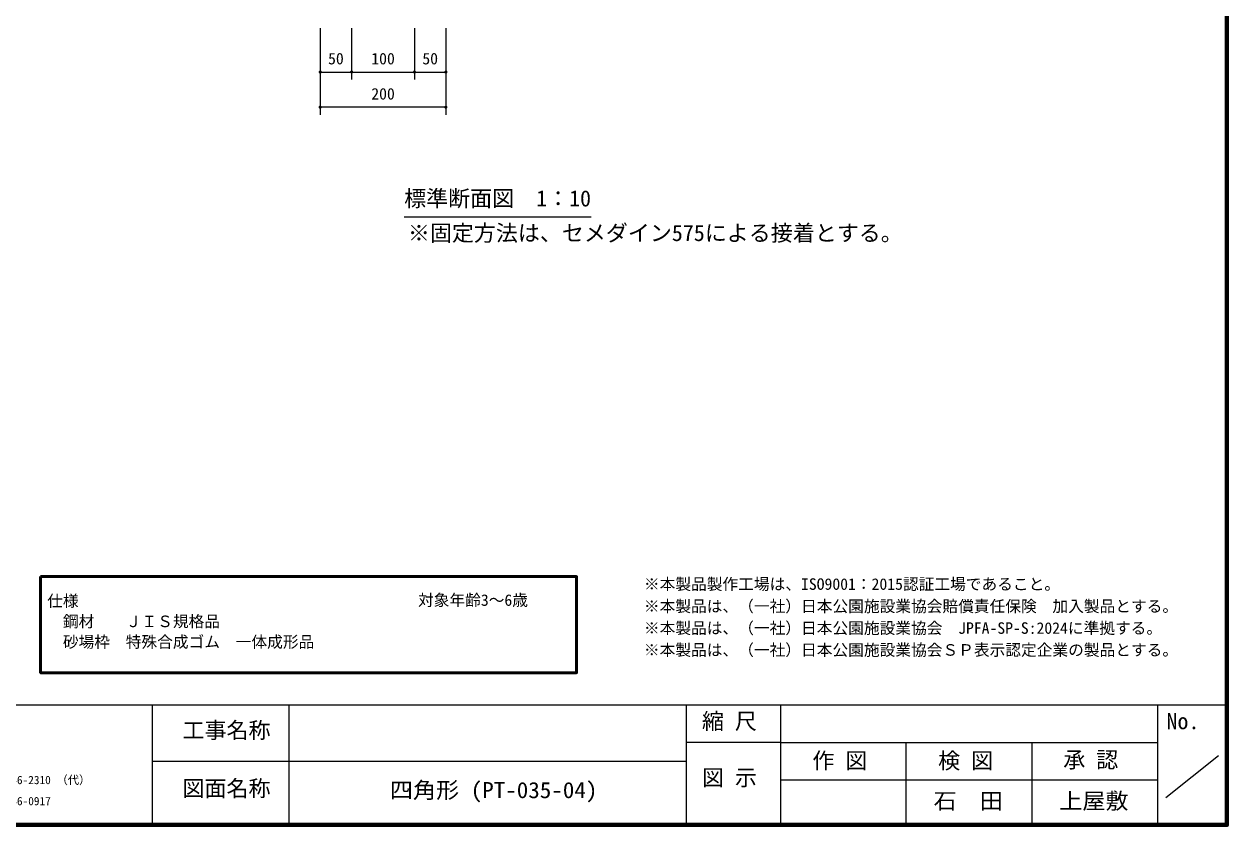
# Model space of a CAD drawing. Units: millimetres at full size, sheet at 1:10, with parts at other scales. Extents: x 150 to 4050, y 150 to 2820.
# Drawn here: x 2136 to 4050, y 150 to 1425 of the extents above; entities that cross this region are included whole.
import ezdxf
from ezdxf.enums import TextEntityAlignment as Align

# ---------------------------------------------------------------- set-up
doc = ezdxf.new("R2010")
doc.units = ezdxf.units.MM
doc.header["$LTSCALE"] = 10
for name, color, linetype in [('D-BGD-TXT', 7, 'Continuous'), ('D-DOC\u3000文章(説明、指示、参照事項等)', 7, 'Continuous'), ('D-MTR-TXT\u3000文字列、数量表示文字列', 7, 'Continuous')]:
    doc.layers.add(name, color=color, linetype=linetype)
for name, color, linetype, lineweight in [('D-STR-DIM\u3000寸法線、寸法値', 7, 'Continuous', 13), ('D-STR-TXT\u3000文字列', 7, 'Continuous', 13), ('D-TTL', 7, 'Continuous', 70), ('D-TTL-FRAM', 7, 'Continuous', 13), ('D-TTL-FRAM\u3000タイトル枠、凡例図枠', 2, 'Continuous', 50), ('D-TTL-TXT', 7, 'Continuous', 13)]:
    doc.layers.add(name, color=color, linetype=linetype, lineweight=lineweight)
doc.styles.add('ＭＳ ゴシック', font='')
doc.styles.get('ＭＳ ゴシック').set_extended_font_data('MS Gothic')

# ---------------------------------------------------------------- blocks, each defined once
blk = doc.blocks.new('filled_dot')
at = {"color": 0, "linetype": 'Continuous', "lineweight": -2, "const_width": 1.25}
blk.add_lwpolyline([(-0.625, 0, 1), (0.625, 0, 1)], format="xyb", close=True, dxfattribs=at)

msp = doc.modelspace()

# ---------------------------------------------------------------- linework, layer by layer
at = {"layer": 'D-STR-DIM\u3000寸法線、寸法値'}
for p, q in [((2607.18, 1418.09), (2607.18, 1336.44)), ((2657.18, 1418.09), (2657.18, 1336.44)), ((2657.18, 1418.09), (2657.18, 1336.44)), ((2757.18, 1418.09), (2757.18, 1336.44)), ((2757.18, 1418.09), (2757.18, 1336.44)), ((2807.18, 1418.09), (2807.18, 1336.44)), ((2607.18, 1382.44), (2607.18, 1280.44)), ((2807.18, 1382.44), (2807.18, 1280.44)), ((2607.18, 1348.44), (2657.18, 1348.44)), ((2657.18, 1348.44), (2757.18, 1348.44)), ((2757.18, 1348.44), (2807.18, 1348.44)), ((2807.18, 1292.44), (2607.18, 1292.44))]:
    msp.add_line(p, q, dxfattribs=at)
at = {"layer": 'D-STR-TXT\u3000文字列'}
msp.add_line((2740.74, 1118.16), (3038.24, 1118.16), dxfattribs=at)
at = {"layer": 'D-TTL'}
msp.add_lwpolyline([(150, 150), (150, 2820), (4050, 2820), (4050, 150)], close=True, dxfattribs=at)
at = {"layer": 'D-TTL-FRAM'}
for p, q in [((150, 341.22), (4050, 341.22)), ((3189.61, 341.22), (3189.61, 150)), ((3339.61, 341.22), (3339.61, 150)), ((3939.61, 341.22), (3939.61, 150)), ((3339.61, 281.22), (3189.61, 281.22)), ((3339.61, 281.22), (3939.61, 281.22)), ((3539.61, 150), (3539.61, 281.22)), ((3739.61, 281.22), (3739.61, 150)), ((3189.61, 251.22), (2339.61, 251.22)), ((3952.66, 193.47), (4036.66, 260.67)), ((3939.61, 221.22), (3339.61, 221.22))]:
    msp.add_line(p, q, dxfattribs=at)
at = {"layer": 'D-TTL-FRAM\u3000タイトル枠、凡例図枠'}
msp.add_lwpolyline([(2162.17, 545.35), (3015.07, 545.35), (3015.07, 392.17), (2162.17, 392.17)], close=True, dxfattribs=at)
at = {"layer": 'D-TTL-TXT'}
for p, q in [((2339.61, 341.22), (2339.61, 150)), ((2557.98, 150), (2557.98, 341.22))]:
    msp.add_line(p, q, dxfattribs=at)

# ---------------------------------------------------------------- block references
at = {"layer": 'D-STR-DIM\u3000寸法線、寸法値', "xscale": 2, "yscale": 2}
for p in [(2607.18, 1348.44), (2657.18, 1348.44), (2757.18, 1348.44), (2607.18, 1292.44)]:
    msp.add_blockref('filled_dot', p, dxfattribs=at)
at = {"layer": 'D-STR-DIM\u3000寸法線、寸法値', "xscale": 2, "yscale": 2, "rotation": 180}
for p in [(2657.18, 1348.44), (2757.18, 1348.44), (2807.18, 1348.44), (2807.18, 1292.44)]:
    msp.add_blockref('filled_dot', p, dxfattribs=at)

# ---------------------------------------------------------------- texts
at = {"layer": 'D-BGD-TXT', "style": 'ＭＳ ゴシック', "width": 1.05}
for s, p in [('四角形 (PT-035-04)', (2718.05, 184.97)), ('石\u3000田', (3583.15, 167.73)), ('上屋敷', (3783.15, 167.73))]:
    msp.add_text(s, height=25.66, dxfattribs=at).set_placement(p, align=Align.BOTTOM_LEFT)
at = {"layer": 'D-DOC\u3000文章(説明、指示、参照事項等)', "style": 'ＭＳ ゴシック'}
for s, p in [('仕様', (2172.72, 515.84)), ('\u3000鋼材\u3000\u3000ＪＩＳ規格品', (2172.72, 483.22)), ('\u3000砂場枠\u3000特殊合成ゴム\u3000一体成形品', (2172.72, 450.6))]:
    msp.add_text(s, height=18.33, dxfattribs=at).set_placement(p, align=Align.TOP_LEFT)
msp.add_text('対象年齢3～6歳', height=18.33, dxfattribs=at).set_placement((2762.83, 493.27), align=Align.BOTTOM_LEFT)
at = {"layer": 'D-MTR-TXT\u3000文字列、数量表示文字列', "style": 'ＭＳ ゴシック'}
for s, p in [('※本製品製作工場は、ISO9001：2015認証工場であること。', (3122.25, 518.74)), ('※本製品は、（一社）日本公園施設業協会賠償責任保険\u3000加入製品とする。\u3000', (3122.25, 483.51)), ('※本製品は、（一社）日本公園施設業協会\u3000JPFA-SP-S:2024に準拠する。', (3122.25, 448.72)), ('※本製品は、（一社）日本公園施設業協会ＳＰ表示認定企業の製品とする。', (3122.25, 413.93))]:
    msp.add_text(s, height=18.33, dxfattribs=at).set_placement(p, align=Align.BOTTOM_LEFT)
at = {"layer": 'D-STR-DIM\u3000寸法線、寸法値', "style": 'ＭＳ ゴシック'}
for s, p in [('50', (2632.18, 1369.82)), ('100', (2707.18, 1369.82)), ('50', (2782.18, 1369.82)), ('200', (2707.18, 1313.82))]:
    msp.add_text(s, height=18.33, dxfattribs=at).set_placement(p, align=Align.MIDDLE_CENTER)
at = {"layer": 'D-STR-TXT\u3000文字列', "style": 'ＭＳ ゴシック'}
for s, p in [('標準断面図\u30001：10', (2740.74, 1160.16)), ('※固定方法は、セメダイン575による接着とする。', (2746.75, 1105.11))]:
    msp.add_text(s, height=25.66, dxfattribs=at).set_placement(p, align=Align.TOP_LEFT)
at = {"layer": 'D-TTL-TXT', "style": 'ＭＳ ゴシック'}
for s, height, p in [('縮 尺', 25.66, (3214.57, 294.66)), ('No.', 25.66, (3953.82, 294.66)), ('工事名称', 25.66, (2388.08, 280.3)), ('作 図', 25.66, (3390.31, 231.89)), ('検 図', 25.66, (3590.45, 231.89)), ('承 認', 25.66, (3789.57, 233.39)), ('TEL （0776） 56-2310 （代）', 13.2, (1998.8, 210.99)), ('図 示', 25.66, (3214.57, 204.87)), ('図面名称', 25.66, (2388.08, 187.7)), ('FAX （0776） 56-0917', 13.2, (1998.8, 177.41))]:
    msp.add_text(s, height=height, dxfattribs=at).set_placement(p, align=Align.BOTTOM_LEFT)

doc.saveas('drawing.dxf')
